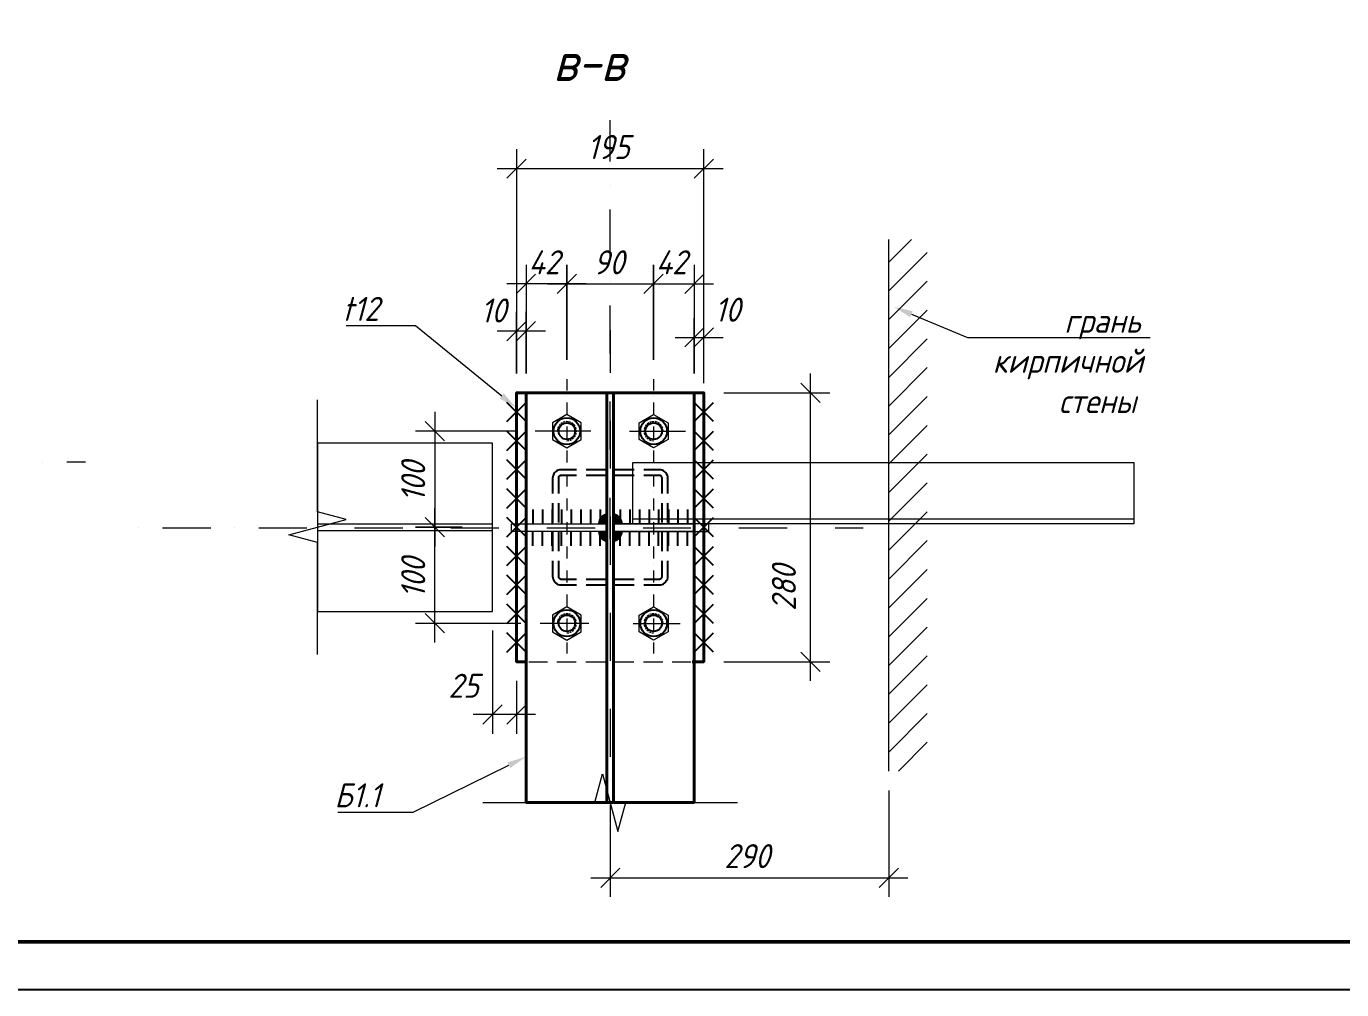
# Model space of a CAD drawing. Header units: millimetres. Extents: x 504091 to 2165846, y 135022 to 442887.
# Drawn here: x 895695 to 902539, y 263840 to 268853 of the extents above; entities that cross this region are included whole.
import ezdxf

# ---------------------------------------------------------------- set-up
doc = ezdxf.new("R2010")
doc.units = ezdxf.units.MM
for name, color, linetype in [('PDF _Геометрия', 7, 'Continuous'), ('PDF _Сплошная заливка', 7, 'Continuous'), ('PDF _Текст', 7, 'Continuous')]:
    doc.layers.add(name, color=color, linetype=linetype)
doc.styles.add('GOST 2.304_new', font='isocpeur.ttf', dxfattribs={"width": 0.9, "oblique": 15})

msp = doc.modelspace()

# ---------------------------------------------------------------- linework, layer by layer
at = {"layer": 'PDF _Геометрия', "lineweight": 25}
for points in [[(915555.2208, 263839.6699), (885884.779, 263839.6699), (885884.779, 284811.5782)], [(898196.2403, 266796.6635), (898295.6884, 266896.1116)], [(898295.6884, 266796.6635), (898196.2403, 266896.1116)], [(899271.1259, 266796.6635), (899170.6199, 266896.1116)], [(899170.6199, 266796.6635), (899271.1259, 266896.1116)], [(898196.2403, 266646.4334), (898295.6884, 266745.8815)], [(898295.6884, 266646.4334), (898196.2403, 266745.8815)], [(899271.1259, 266646.4334), (899170.6199, 266745.8815)], [(899170.6199, 266646.4334), (899271.1259, 266745.8815)], [(898196.2403, 266496.2033), (898295.6884, 266596.7093)], [(898295.6884, 266496.2033), (898196.2403, 266596.7093)], [(899271.1259, 266496.2033), (899170.6199, 266596.7093)], [(899170.6199, 266496.2033), (899271.1259, 266596.7093)], [(898558.062, 266545.9273), (898478.7151, 266545.9273), (898470.2515, 266545.9273), (898462.8458, 266543.8114), (898455.4401, 266540.6376), (898449.0923, 266535.3478), (898443.8025, 266530.058), (898439.5707, 266523.7102), (898436.3968, 266516.3045), (898434.2809, 266508.8988), (898433.2229, 266501.4931), (898433.2229, 266421.0883)], [(898558.062, 266516.3045), (898478.7151, 266516.3045), (898475.5413, 266516.3045), (898473.4254, 266515.2466), (898471.3094, 266514.1886), (898469.1935, 266513.1306), (898467.0776, 266511.0147), (898464.9617, 266508.8988), (898463.9037, 266506.7829), (898463.9037, 266503.609), (898463.9037, 266501.4931), (898463.9037, 266421.0883)], [(898708.2921, 266545.9273), (898608.844, 266545.9273)], [(898708.2921, 266516.3045), (898608.844, 266516.3045)], [(898858.5222, 266545.9273), (898758.0162, 266545.9273)], [(898858.5222, 266516.3045), (898758.0162, 266516.3045)], [(899033.0853, 266421.0883), (899033.0853, 266501.4931), (899033.0853, 266508.8988), (899030.9694, 266516.3045), (899026.7376, 266523.7102), (899022.5057, 266530.058), (899017.2159, 266535.3478), (899010.8682, 266540.6376), (899003.4625, 266543.8114), (898996.0568, 266545.9273), (898988.6511, 266545.9273), (898908.2462, 266545.9273)], [(899003.4625, 266421.0883), (899003.4625, 266501.4931), (899003.4625, 266503.609), (899002.4045, 266506.7829), (899001.3466, 266508.8988), (899000.2886, 266511.0147), (898998.1727, 266513.1306), (898996.0568, 266514.1886), (898993.9409, 266515.2466), (898990.767, 266516.3045), (898988.6511, 266516.3045), (898908.2462, 266516.3045)], [(898196.2403, 266345.9732), (898295.6884, 266446.4793)], [(898295.6884, 266345.9732), (898196.2403, 266446.4793)], [(899271.1259, 266345.9732), (899170.6199, 266446.4793)], [(899170.6199, 266345.9732), (899271.1259, 266446.4793)], [(898433.2229, 266371.3642), (898433.2229, 266270.8582)], [(898463.9037, 266371.3642), (898463.9037, 266270.8582)], [(899003.4625, 266270.8582), (899003.4625, 266371.3642)], [(899033.0853, 266270.8582), (899033.0853, 266371.3642)], [(898196.2403, 266196.8011), (898295.6884, 266296.2492)], [(898295.6884, 266196.8011), (898196.2403, 266296.2492)], [(898330.601, 266338.5675), (898330.601, 266263.4525)], [(898381.383, 266338.5675), (898381.383, 266263.4525)], [(898431.107, 266338.5675), (898431.107, 266263.4525)], [(898480.8311, 266338.5675), (898480.8311, 266263.4525)], [(898530.5551, 266338.5675), (898530.5551, 266263.4525)], [(898581.3371, 266338.5675), (898581.3371, 266263.4525)], [(898631.0611, 266338.5675), (898631.0611, 266263.4525)], [(898680.7852, 266338.5675), (898680.7852, 266263.4525)], [(898785.5231, 266338.5675), (898785.5231, 266263.4525)], [(898836.3051, 266338.5675), (898836.3051, 266263.4525)], [(898886.0291, 266338.5675), (898886.0291, 266263.4525)], [(898935.7532, 266338.5675), (898935.7532, 266263.4525)], [(898985.4772, 266338.5675), (898985.4772, 266263.4525)], [(899036.2592, 266338.5675), (899036.2592, 266263.4525)], [(899085.9832, 266338.5675), (899085.9832, 266263.4525)], [(899135.7073, 266338.5675), (899135.7073, 266263.4525)], [(899271.1259, 266196.8011), (899170.6199, 266296.2492)], [(899170.6199, 266196.8011), (899271.1259, 266296.2492)], [(898330.601, 266149.193), (898330.601, 266224.308)], [(898381.383, 266149.193), (898381.383, 266224.308)], [(898431.107, 266149.193), (898431.107, 266224.308)], [(898433.2229, 266221.1341), (898433.2229, 266121.686)], [(898463.9037, 266221.1341), (898463.9037, 266121.686)], [(898480.8311, 266149.193), (898480.8311, 266224.308)], [(898530.5551, 266149.193), (898530.5551, 266224.308)], [(898581.3371, 266149.193), (898581.3371, 266224.308)], [(898631.0611, 266149.193), (898631.0611, 266224.308)], [(898680.7852, 266149.193), (898680.7852, 266224.308)], [(898785.5231, 266149.193), (898785.5231, 266224.308)], [(898836.3051, 266149.193), (898836.3051, 266224.308)], [(898886.0291, 266149.193), (898886.0291, 266224.308)], [(898935.7532, 266149.193), (898935.7532, 266224.308)], [(898985.4772, 266149.193), (898985.4772, 266224.308)], [(899003.4625, 266121.686), (899003.4625, 266221.1341)], [(899033.0853, 266121.686), (899033.0853, 266221.1341)], [(899036.2592, 266149.193), (899036.2592, 266224.308)], [(899085.9832, 266149.193), (899085.9832, 266224.308)], [(899135.7073, 266149.193), (899135.7073, 266224.308)], [(898196.2403, 266046.571), (898295.6884, 266146.0191)], [(898295.6884, 266046.571), (898196.2403, 266146.0191)], [(899271.1259, 266046.571), (899170.6199, 266146.0191)], [(899170.6199, 266046.571), (899271.1259, 266146.0191)], [(898433.2229, 266070.904), (898433.2229, 265991.5572), (898434.2809, 265983.0935), (898436.3968, 265975.6878), (898439.5707, 265969.34), (898443.8025, 265962.9923), (898449.0923, 265956.6445), (898455.4401, 265952.4127), (898462.8458, 265949.2388), (898470.2515, 265947.1229), (898478.7151, 265946.065), (898558.062, 265946.065)], [(898463.9037, 266070.904), (898463.9037, 265991.5572), (898463.9037, 265988.3833), (898463.9037, 265986.2674), (898464.9617, 265984.1515), (898467.0776, 265982.0355), (898469.1935, 265979.9196), (898471.3094, 265978.8617), (898473.4254, 265977.8037), (898475.5413, 265976.7458), (898478.7151, 265976.7458), (898558.062, 265976.7458)], [(898908.2462, 265946.065), (898988.6511, 265946.065), (898996.0568, 265947.1229), (899003.4625, 265949.2388), (899010.8682, 265952.4127), (899017.2159, 265956.6445), (899022.5057, 265962.9923), (899026.7376, 265969.34), (899030.9694, 265975.6878), (899033.0853, 265983.0935), (899033.0853, 265991.5572), (899033.0853, 266070.904)], [(898908.2462, 265976.7458), (898988.6511, 265976.7458), (898990.767, 265976.7458), (898993.9409, 265977.8037), (898996.0568, 265978.8617), (898998.1727, 265979.9196), (899000.2886, 265982.0355), (899001.3466, 265984.1515), (899002.4045, 265986.2674), (899003.4625, 265988.3833), (899003.4625, 265991.5572), (899003.4625, 266070.904)], [(898196.2403, 265896.3409), (898295.6884, 265996.847)], [(898295.6884, 265896.3409), (898196.2403, 265996.847)], [(898608.844, 265976.7458), (898708.2921, 265976.7458)], [(898608.844, 265946.065), (898708.2921, 265946.065)], [(898758.0162, 265976.7458), (898858.5222, 265976.7458)], [(898758.0162, 265946.065), (898858.5222, 265946.065)], [(899271.1259, 265896.3409), (899170.6199, 265996.847)], [(899170.6199, 265896.3409), (899271.1259, 265996.847)], [(898196.2403, 265746.1108), (898295.6884, 265846.6169)], [(898295.6884, 265746.1108), (898196.2403, 265846.6169)], [(899271.1259, 265746.1108), (899170.6199, 265846.6169)], [(899170.6199, 265746.1108), (899271.1259, 265846.6169)], [(898196.2403, 265596.9387), (898295.6884, 265696.3868)], [(898295.6884, 265596.9387), (898196.2403, 265696.3868)], [(899271.1259, 265596.9387), (899170.6199, 265696.3868)], [(899170.6199, 265596.9387), (899271.1259, 265696.3868)]]:
    msp.add_lwpolyline(points, dxfattribs=at)
at = {"layer": 'PDF _Геометрия', "lineweight": 50}
msp.add_lwpolyline([(886884.5496, 264089.3481), (915323.5279, 264089.3481), (915323.5279, 284582.0012), (886884.5496, 284582.0012)], close=True, dxfattribs=at)
at = {"layer": 'PDF _Геометрия', "lineweight": 9}
for points in [[(898733.6831, 268149.7922), (898733.6831, 268365.6157)], [(898295.6884, 268162.4877), (898196.2403, 268063.0396)], [(899170.6199, 268063.0396), (899271.1259, 268162.4877)], [(898733.6831, 268024.9531), (898733.6831, 268024.9531)], [(898733.6831, 267650.4359), (898733.6831, 267900.114)], [(900183.086, 267626.1028), (900301.5774, 267744.5942)], [(900183.086, 264976.9751), (900183.086, 267744.5942)], [(900183.086, 267476.9307), (900383.0402, 267676.8848)], [(898245.9643, 267463.1772), (898345.4124, 267562.6253)], [(898733.6831, 267525.5968), (898733.6831, 267525.5968)], [(899220.3439, 267562.6253), (899120.8959, 267463.1772)], [(900183.086, 267326.7006), (900383.0402, 267526.6547)], [(898733.6831, 267150.0216), (898733.6831, 267400.7577)], [(898196.2403, 267216.6729), (898295.6884, 267317.179)], [(898345.4124, 267317.179), (898245.9643, 267216.6729)], [(900183.086, 267176.4705), (900383.0402, 267376.4246)], [(900300.5194, 267355.2655), (900592.5159, 267233.6003), (900643.2979, 267233.6003), (901542.5625, 267233.6003)], [(897359.3952, 267297.0778), (897670.435, 267297.0778), (897721.217, 267297.0778), (898168.7334, 266929.9662)], [(898733.6831, 267271.6868), (898733.6831, 267050.5735)], [(899120.8959, 267184.9342), (899220.3439, 267284.3823)], [(899271.1259, 267284.3823), (899170.6199, 267184.9342)], [(900183.086, 267026.2404), (900383.0402, 267226.1946)], [(900183.086, 266877.0683), (900383.0402, 267077.0224)], [(898507.28, 267016.7188), (898507.28, 266958.5311)], [(898733.6831, 267025.1825), (898733.6831, 267025.1825)], [(898959.0282, 267016.7188), (898959.0282, 266958.5311)], [(899825.4961, 266896.1116), (899724.9901, 266996.6176)], [(898295.6884, 266945.8356), (898295.6884, 265546.1567)], [(898507.28, 266927.8503), (898507.28, 266927.8503)], [(898733.6831, 266925.7344), (898733.6831, 266925.7344)], [(898959.0282, 266927.8503), (898959.0282, 266927.8503)], [(899170.6199, 266945.8356), (899170.6199, 265546.1567)], [(900183.086, 266726.8382), (900383.0402, 266926.7923)], [(898507.28, 266896.1116), (898507.28, 266833.692)], [(898733.6831, 266650.6652), (898733.6831, 266900.3434)], [(898959.0282, 266896.1116), (898959.0282, 266833.692)], [(897871.4471, 266696.1574), (897770.941, 266796.6635)], [(898463.9037, 266770.2145), (898461.7878, 266764.9247), (898459.6719, 266760.6929)], [(898473.4254, 266781.8521), (898471.3094, 266780.7941), (898467.0776, 266774.4463)], [(898485.0629, 266790.3157), (898478.7151, 266787.1418), (898476.5992, 266785.0259)], [(898499.8743, 266795.6055), (898495.6425, 266794.5476), (898489.2947, 266792.4316)], [(898514.6857, 266795.6055), (898513.6278, 266795.6055), (898504.1061, 266796.6635)], [(898507.28, 266803.0112), (898507.28, 266803.0112)], [(898507.28, 266771.2725), (898507.28, 266708.8529)], [(898528.4392, 266791.3737), (898523.1494, 266793.4896), (898518.9176, 266794.5476)], [(898541.1347, 266782.91), (898540.0767, 266785.0259), (898532.671, 266789.2578)], [(898550.6563, 266772.3304), (898546.4245, 266778.6782), (898544.3086, 266779.7361)], [(898555.9461, 266757.519), (898554.8881, 266761.7508), (898552.7722, 266767.0406)], [(898733.6831, 266800.8953), (898733.6831, 266551.2171)], [(898913.536, 266767.0406), (898911.4201, 266761.7508), (898910.3622, 266757.519)], [(898921.9997, 266779.7361), (898919.8838, 266778.6782), (898915.6519, 266771.2725)], [(898933.6372, 266789.2578), (898927.2895, 266785.0259), (898925.1736, 266782.91)], [(898947.3907, 266794.5476), (898943.1589, 266793.4896), (898937.8691, 266791.3737)], [(898962.2021, 266796.6635), (898952.6805, 266795.6055), (898951.6225, 266795.6055)], [(898959.0282, 266803.0112), (898959.0282, 266803.0112)], [(898959.0282, 266771.2725), (898959.0282, 266708.8529)], [(898977.0135, 266792.4316), (898971.7237, 266794.5476), (898967.4919, 266795.6055)], [(898989.709, 266786.0839), (898988.6511, 266787.1418), (898981.2454, 266791.3737)], [(899000.2886, 266774.4463), (898994.9988, 266780.7941), (898992.8829, 266781.8521)], [(899006.6364, 266761.7508), (899005.5784, 266764.9247), (899002.4045, 266770.2145)], [(900183.086, 266576.6081), (900383.0402, 266776.5623)], [(898633.177, 266745.8815), (898342.2385, 266745.8815)], [(898458.6139, 266756.4611), (898458.6139, 266755.4031), (898457.556, 266745.8815)], [(898523.1494, 266699.3313), (898526.3233, 266699.3313), (898531.6131, 266702.5052)], [(898535.8449, 266705.6791), (898542.1926, 266709.9109), (898543.2506, 266712.0268)], [(898547.4824, 266715.2007), (898548.5404, 266717.3166), (898552.7722, 266723.6643)], [(898553.8302, 266728.9541), (898555.9461, 266734.2439), (898557.0041, 266738.4758)], [(898558.062, 266742.7076), (898557.0041, 266752.2292), (898557.0041, 266753.2872)], [(898834.1891, 266745.8815), (899125.1277, 266745.8815)], [(898909.3042, 266753.2872), (898909.3042, 266752.2292), (898909.3042, 266742.7076)], [(898910.3622, 266737.4178), (898910.3622, 266734.2439), (898912.4781, 266727.8962)], [(898914.594, 266723.6643), (898918.8258, 266717.3166), (898919.8838, 266715.2007)], [(898923.0577, 266712.0268), (898925.1736, 266709.9109), (898930.4634, 266704.6211)], [(898934.6952, 266702.5052), (898941.0429, 266699.3313), (898944.2168, 266698.2733)], [(899008.7523, 266745.8815), (899007.6943, 266755.4031), (899007.6943, 266756.4611)], [(898507.28, 266696.1574), (898516.8016, 266697.2154), (898517.8596, 266697.2154)], [(898507.28, 266677.1142), (898507.28, 266677.1142)], [(898507.28, 266646.4334), (898507.28, 266584.0138)], [(898949.5066, 266697.2154), (898959.0282, 266696.1574)], [(898959.0282, 266677.1142), (898959.0282, 266677.1142)], [(898959.0282, 266646.4334), (898959.0282, 266584.0138)], [(895780.9214, 266585.0718), (895780.9214, 266585.0718)], [(896004.1506, 266585.0718), (895905.7605, 266585.0718)], [(900183.086, 266426.3781), (900383.0402, 266626.3322)], [(898507.28, 266552.2751), (898507.28, 266552.2751)], [(898507.28, 266521.5943), (898507.28, 266459.1748)], [(898733.6831, 266525.8261), (898733.6831, 266525.8261)], [(898959.0282, 266552.2751), (898959.0282, 266552.2751)], [(898959.0282, 266521.5943), (898959.0282, 266459.1748)], [(898507.28, 266427.436), (898507.28, 266427.436)], [(898733.6831, 266426.378), (898733.6831, 266426.378)], [(898959.0282, 266427.436), (898959.0282, 266427.436)], [(900183.086, 266277.2059), (900383.0402, 266477.1601)], [(898507.28, 266396.7552), (898507.28, 266334.3357)], [(898733.6831, 266184.1056), (898733.6831, 266399.9291)], [(898959.0282, 266396.7552), (898959.0282, 266334.3357)], [(898507.28, 266302.5969), (898507.28, 266302.5969)], [(898733.6831, 266301.539), (898733.6831, 266050.8028)], [(901457.9258, 266288.8435), (898851.1165, 266288.8435)], [(898959.0282, 266302.5969), (898959.0282, 266302.5969)], [(900183.086, 266126.9758), (900383.0402, 266326.93)], [(896279.2197, 266243.3513), (896279.2197, 266243.3513)], [(896404.0588, 266243.3513), (896654.795, 266243.3513)], [(896779.634, 266243.3513), (896779.634, 266243.3513)], [(896904.4731, 266243.3513), (897154.1513, 266243.3513)], [(897278.9904, 266243.3513), (897278.9904, 266243.3513)], [(897403.8295, 266243.3513), (897654.5656, 266243.3513)], [(897779.4047, 266243.3513), (897779.4047, 266243.3513)], [(897904.2438, 266243.3513), (898153.9219, 266243.3513)], [(898278.761, 266243.3513), (898278.761, 266243.3513)], [(898295.6884, 266263.4525), (898715.6978, 266263.4525)], [(898715.6978, 266224.308), (898295.6884, 266224.308)], [(898403.6001, 266243.3513), (898654.3362, 266243.3513)], [(898507.28, 266271.9161), (898507.28, 266208.4386)], [(898750.6104, 266263.4525), (899170.6199, 266263.4525)], [(899170.6199, 266224.308), (898750.6104, 266224.308)], [(898779.1753, 266243.3513), (898779.1753, 266243.3513)], [(898904.0144, 266243.3513), (899153.6926, 266243.3513)], [(898959.0282, 266271.9161), (898959.0282, 266208.4386)], [(899278.5317, 266243.3513), (899278.5317, 266243.3513)], [(899403.3707, 266243.3513), (899654.1069, 266243.3513)], [(899778.946, 266243.3513), (899778.946, 266243.3513)], [(899903.785, 266243.3513), (900049.7833, 266243.3513)], [(898507.28, 266177.7578), (898507.28, 266177.7578)], [(898959.0282, 266177.7578), (898959.0282, 266177.7578)], [(900183.086, 265976.7458), (900383.0402, 266176.6999)], [(898507.28, 266146.0191), (898507.28, 266083.5995)], [(898959.0282, 266146.0191), (898959.0282, 266083.5995)], [(898507.28, 266052.9188), (898507.28, 266052.9188)], [(898507.28, 266021.18), (898507.28, 265958.7605)], [(898959.0282, 266052.9188), (898959.0282, 266052.9188)], [(898959.0282, 266021.18), (898959.0282, 265958.7605)], [(900183.086, 265826.5157), (900383.0402, 266026.4698)], [(898507.28, 265928.0797), (898507.28, 265928.0797)], [(898507.28, 265896.3409), (898507.28, 265833.9214)], [(898733.6831, 265925.9638), (898733.6831, 265925.9638)], [(898959.0282, 265928.0797), (898959.0282, 265928.0797)], [(898959.0282, 265896.3409), (898959.0282, 265833.9214)], [(900183.086, 265676.2856), (900383.0402, 265876.2397)], [(897770.941, 265796.8928), (897871.4471, 265696.3868)], [(898621.5395, 265746.1108), (898369.7454, 265746.1108)], [(898458.6139, 265756.6904), (898458.6139, 265755.6325), (898457.556, 265746.1108)], [(898463.9037, 265770.4439), (898461.7878, 265765.1541), (898459.6719, 265760.9223)], [(898473.4254, 265782.0814), (898471.3094, 265781.0235), (898467.0776, 265774.6757)], [(898485.0629, 265790.5451), (898478.7151, 265787.3712), (898476.5992, 265785.2553)], [(898499.8743, 265795.8349), (898495.6425, 265794.7769), (898489.2947, 265792.661)], [(898514.6857, 265795.8349), (898513.6278, 265795.8349), (898504.1061, 265795.8349)], [(898507.28, 265803.2406), (898507.28, 265803.2406)], [(898507.28, 265771.5018), (898507.28, 265709.0823)], [(898528.4392, 265791.603), (898523.1494, 265793.719), (898518.9176, 265794.7769)], [(898541.1347, 265783.1394), (898540.0767, 265785.2553), (898532.671, 265789.4871)], [(898550.6563, 265771.5018), (898546.4245, 265777.8496), (898544.3086, 265779.9655)], [(898555.9461, 265757.7484), (898554.8881, 265761.9802), (898552.7722, 265767.27)], [(898558.062, 265742.937), (898557.0041, 265752.4586), (898557.0041, 265753.5165)], [(898733.6831, 265801.1247), (898733.6831, 265551.4465)], [(898853.2324, 265746.1108), (899096.5628, 265746.1108)], [(898909.3042, 265752.4586), (898909.3042, 265742.937)], [(898913.536, 265767.27), (898911.4201, 265761.9802), (898910.3622, 265757.7484)], [(898921.9997, 265779.9655), (898919.8838, 265777.8496), (898915.6519, 265771.5018)], [(898933.6372, 265789.4871), (898927.2895, 265785.2553), (898925.1736, 265783.1394)], [(898947.3907, 265794.7769), (898943.1589, 265793.719), (898937.8691, 265791.603)], [(898962.2021, 265795.8349), (898952.6805, 265795.8349), (898951.6225, 265795.8349)], [(898959.0282, 265803.2406), (898959.0282, 265803.2406)], [(898959.0282, 265771.5018), (898959.0282, 265709.0823)], [(898977.0135, 265792.661), (898971.7237, 265794.7769), (898967.4919, 265795.8349)], [(898989.709, 265785.2553), (898988.6511, 265787.3712), (898981.2454, 265791.603)], [(899000.2886, 265774.6757), (898994.9988, 265781.0235), (898992.8829, 265782.0814)], [(899006.6364, 265761.9802), (899005.5784, 265765.1541), (899002.4045, 265770.4439)], [(899008.7523, 265746.1108), (899007.6943, 265755.6325), (899007.6943, 265756.6904)], [(898507.28, 265696.3868), (898516.8016, 265697.4448), (898517.8596, 265697.4448)], [(898507.28, 265677.3435), (898507.28, 265677.3435)], [(898523.1494, 265698.5027), (898526.3233, 265699.5607), (898531.6131, 265702.7345)], [(898535.8449, 265705.9084), (898542.1926, 265710.1403), (898543.2506, 265712.2562)], [(898547.4824, 265715.43), (898548.5404, 265717.546), (898552.7722, 265723.8937)], [(898553.8302, 265729.1835), (898555.9461, 265734.4733), (898557.0041, 265738.7051)], [(898910.3622, 265737.6472), (898910.3622, 265734.4733), (898912.4781, 265728.1255)], [(898914.594, 265723.8937), (898918.8258, 265717.546), (898919.8838, 265715.43)], [(898923.0577, 265712.2562), (898925.1736, 265710.1403), (898930.4634, 265704.8505)], [(898934.6952, 265702.7345), (898941.0429, 265699.5607), (898944.2168, 265698.5027)], [(898949.5066, 265697.4448), (898959.0282, 265696.3868)], [(898959.0282, 265677.3435), (898959.0282, 265677.3435)], [(900183.086, 265527.1135), (900383.0402, 265727.0676)], [(898507.28, 265646.6627), (898507.28, 265588.475)], [(898959.0282, 265646.6627), (898959.0282, 265588.475)], [(898310.4998, 265546.1567), (898406.774, 265546.1567)], [(898456.498, 265546.1567), (898557.0041, 265546.1567)], [(898606.7281, 265546.1567), (898707.2341, 265546.1567)], [(898756.9582, 265546.1567), (898856.4063, 265546.1567)], [(898907.1883, 265546.1567), (899006.6364, 265546.1567)], [(899056.3604, 265546.1567), (899152.6346, 265546.1567)], [(899724.9901, 265596.9387), (899825.4961, 265496.4327)], [(900183.086, 265376.8834), (900383.0402, 265576.8375)], [(898733.6831, 265426.6074), (898733.6831, 265426.6074)], [(900183.086, 265226.6533), (900383.0402, 265426.6074)], [(898170.8493, 265321.8695), (898071.4012, 265221.3635)], [(898196.2403, 265221.3635), (898295.6884, 265321.8695)], [(898733.6831, 265301.7683), (898733.6831, 265051.0322)], [(900183.086, 265076.4232), (900383.0402, 265276.3773)], [(900232.8101, 264976.9751), (900383.0402, 265127.2052)], [(897317.0769, 264763.2675), (897657.7395, 264763.2675), (897708.5215, 264763.2675), (898205.7619, 265007.6559)], [(898071.4012, 264814.0495), (898653.2783, 264814.0495), (898693.4807, 264963.2217), (898773.8855, 264663.8194), (898814.0879, 264814.0495), (899395.965, 264814.0495)], [(898733.6831, 264926.1931), (898733.6831, 264926.1931)], [(898733.6831, 264801.354), (898733.6831, 264581.2987)], [(898783.4072, 264472.329), (898683.9591, 264371.8229)], [(900133.362, 264371.8229), (900232.8101, 264472.329)]]:
    msp.add_lwpolyline(points, dxfattribs=at)
at = {"layer": 'PDF _Геометрия', "lineweight": 15}
for points in [[(898245.9643, 268213.2697), (898245.9643, 267046.3416), (898245.9643, 267366.903)], [(899220.3439, 266996.6176), (899220.3439, 268213.2697)], [(898145.4583, 268112.7637), (899320.85, 268112.7637)], [(898295.6884, 267612.3494), (898295.6884, 267046.3416), (898295.6884, 267366.903)], [(899170.6199, 267612.3494), (899170.6199, 267046.3416), (899170.6199, 267335.1643)], [(898607.7861, 267512.9013), (898196.2403, 267512.9013)], [(898407.8319, 267512.9013), (899058.4763, 267512.9013)], [(898858.5222, 267512.9013), (899271.1259, 267512.9013)], [(899220.3439, 267046.3416), (899220.3439, 267335.1643)], [(898396.1944, 267266.397), (898145.4583, 267266.397)], [(899071.1718, 267234.6582), (899320.85, 267234.6582)], [(899774.7141, 265446.7086), (899774.7141, 267046.3416)], [(899324.0239, 266945.8356), (899875.2202, 266945.8356)], [(897820.6651, 266846.3875), (897820.6651, 266146.0191)], [(898241.7325, 266745.8815), (897721.217, 266745.8815)], [(897820.6651, 265646.6628), (897820.6651, 266345.9732)], [(898269.2394, 265746.1108), (897721.217, 265746.1108)], [(898121.1252, 265709.0823), (898121.1252, 265171.6395)], [(899324.0239, 265546.1567), (899875.2202, 265546.1567)], [(898245.9643, 265446.7086), (898245.9643, 265171.6395)], [(898345.4124, 265271.0875), (898020.6192, 265271.0875)], [(900183.086, 264876.4691), (900183.086, 264322.0989)], [(898733.6831, 264639.4864), (898733.6831, 264322.0989)], [(898633.1771, 264422.6049), (900282.5341, 264422.6049)]]:
    msp.add_lwpolyline(points, dxfattribs=at)
for points in [[(898507.28, 267612.3494), (898507.28, 267117.2249)], [(898959.0282, 267612.3494), (898959.0282, 267117.2249)], [(897721.217, 266246.5251), (897963.4894, 266246.5251)], [(898220.5733, 266263.4525), (898715.6978, 266263.4525), (898715.6978, 266224.308), (898220.5733, 266224.308)], [(899245.7349, 266263.4525), (898750.6104, 266263.4525), (898750.6104, 266224.308), (899245.7349, 266224.308)]]:
    msp.add_lwpolyline(points, close=True, dxfattribs=at)
at = {"layer": 'PDF _Геометрия', "lineweight": 9}
for points in [[(898457.556, 267463.1772), (898558.062, 267562.6253)], [(899008.7523, 267562.6253), (898908.2462, 267463.1772)], [(898582.3951, 266789.2578), (898507.28, 266832.6341), (898433.2229, 266789.2578), (898433.2229, 266702.5052), (898507.28, 266660.1868), (898582.3951, 266702.5052)], [(898883.9132, 266789.2578), (898959.0282, 266832.6341), (899034.1433, 266789.2578), (899034.1433, 266702.5052), (898959.0282, 266660.1868), (898883.9132, 266702.5052)], [(897871.4471, 266196.8011), (897770.941, 266296.2492)], [(898582.3951, 265789.4871), (898507.28, 265832.8634), (898433.2229, 265789.4871), (898433.2229, 265702.7345), (898507.28, 265659.3583), (898582.3951, 265702.7345)], [(898883.9132, 265789.4871), (898959.0282, 265832.8634), (899034.1433, 265789.4871), (899034.1433, 265702.7345), (898959.0282, 265659.3583), (898883.9132, 265702.7345)]]:
    msp.add_lwpolyline(points, close=True, dxfattribs=at)
at = {"layer": 'PDF _Геометрия', "lineweight": 5}
for points in [[(897211.281, 265584.2432), (897211.281, 266166.1203), (897061.051, 266206.3227), (897360.4532, 266286.7276), (897211.281, 266326.93), (897211.281, 266908.8071)], [(897211.281, 266263.4525), (898121.1252, 266263.4525)], [(897211.281, 266228.5398), (898121.1252, 266228.5398)]]:
    msp.add_lwpolyline(points, dxfattribs=at)
at = {"layer": 'PDF _Геометрия', "lineweight": 40}
for points in [[(899160.0403, 265546.1567), (899220.3439, 265546.1567), (899220.3439, 266945.8356), (898245.9643, 266945.8356), (898245.9643, 265546.1567), (898302.0361, 265546.1567)], [(898715.6978, 264814.0495), (898715.6978, 266945.8356)], [(898750.6104, 264814.0495), (898750.6104, 266945.8356)]]:
    msp.add_lwpolyline(points, dxfattribs=at)
msp.add_lwpolyline([(899170.6199, 264814.0495), (899170.6199, 266945.8356), (898295.6884, 266945.8356), (898295.6884, 264814.0495)], close=True, dxfattribs=at)
at = {"layer": 'PDF _Геометрия', "lineweight": 5}
for points in [[(897211.281, 265808.5304), (898121.1252, 265808.5304), (898121.1252, 266683.4619), (897211.281, 266683.4619)], [(901457.9258, 266263.4525), (898851.1165, 266263.4525), (898851.1165, 266584.0138), (901457.9258, 266584.0138)]]:
    msp.add_lwpolyline(points, close=True, dxfattribs=at)
at = {"layer": 'PDF _Геометрия', "lineweight": 25}
for centre, radius in [((898507.8095, 266746.4109), 69.2958), ((898507.8083, 266746.4097), 42.848), ((898959.5577, 266746.4109), 69.2958), ((898959.5565, 266746.4097), 42.848), ((898507.8095, 265746.6403), 69.2958), ((898959.5577, 265746.6403), 69.2958), ((898507.809, 265746.6398), 42.8474), ((898959.5572, 265746.6398), 42.8474)]:
    msp.add_circle(centre, radius, dxfattribs=at)
for centre, radius, start, end in [((898722.5741, 266265.0398), 48.1367, 97.38241693, 180.78652794), ((898745.8502, 266265.0397), 48.1365, 359.21944157, 82.61747715), ((898722.574, 266223.7787), 48.1365, 179.21944157, 262.61747715), ((898745.8501, 266223.7786), 48.1367, 277.38241693, 0.78652794)]:
    msp.add_arc(centre, radius, start, end, dxfattribs=at)
at = {"layer": 'PDF _Сплошная заливка', "lineweight": 20, "transparency": 33554559}
for points in [[(900294.1717, 267339.3961), (900208.477, 267393.352), (900306.8672, 267371.1349)], [(898179.3129, 266942.6617), (898245.9643, 266866.4887), (898158.1538, 266916.2128)], [(898676.5534, 266281.4378), (898680.7852, 266288.8435), (898680.7852, 266263.4525)], [(898680.7852, 266288.8435), (898685.017, 266296.2492), (898685.017, 266263.4525)], [(898680.7852, 266288.8435), (898680.7852, 266263.4525), (898685.017, 266263.4525)], [(898685.017, 266296.2492), (898691.3648, 266302.5969), (898691.3648, 266263.4525)], [(898685.017, 266296.2492), (898685.017, 266263.4525), (898691.3648, 266263.4525)], [(898691.3648, 266302.5969), (898698.7705, 266306.8288), (898698.7705, 266263.4525)], [(898691.3648, 266302.5969), (898691.3648, 266263.4525), (898698.7705, 266263.4525)], [(898698.7705, 266306.8288), (898707.2341, 266311.0606), (898707.2341, 266263.4525)], [(898698.7705, 266306.8288), (898698.7705, 266263.4525), (898707.2341, 266263.4525)], [(898715.6978, 266263.4525), (898707.2341, 266311.0606), (898715.6978, 266312.1186)], [(898707.2341, 266311.0606), (898707.2341, 266263.4525), (898715.6978, 266263.4525)], [(898751.6684, 266263.4525), (898751.6684, 266312.1186), (898760.1321, 266263.4525)], [(898751.6684, 266312.1186), (898760.1321, 266263.4525), (898760.1321, 266311.0606)], [(898760.1321, 266263.4525), (898760.1321, 266311.0606), (898767.5378, 266263.4525)], [(898760.1321, 266311.0606), (898767.5378, 266263.4525), (898767.5378, 266306.8288)], [(898767.5378, 266263.4525), (898767.5378, 266306.8288), (898774.9435, 266263.4525)], [(898767.5378, 266306.8288), (898774.9435, 266263.4525), (898774.9435, 266302.5969)], [(898774.9435, 266263.4525), (898774.9435, 266302.5969), (898781.2912, 266263.4525)], [(898774.9435, 266302.5969), (898781.2912, 266263.4525), (898781.2912, 266296.2492)], [(898781.2912, 266263.4525), (898781.2912, 266296.2492), (898786.581, 266263.4525)], [(898781.2912, 266296.2492), (898786.581, 266263.4525), (898786.581, 266288.8435)], [(898786.581, 266263.4525), (898786.581, 266288.8435), (898790.8129, 266263.4525)], [(898786.581, 266288.8435), (898790.8129, 266263.4525), (898790.8129, 266281.4378)], [(898673.3795, 266263.4525), (898674.4374, 266272.9741), (898674.4374, 266263.4525)], [(898673.3795, 266224.308), (898674.4374, 266224.308), (898674.4374, 266214.7864)], [(898674.4374, 266272.9741), (898676.5534, 266281.4378), (898676.5534, 266263.4525)], [(898674.4374, 266272.9741), (898674.4374, 266263.4525), (898676.5534, 266263.4525)], [(898674.4374, 266224.308), (898674.4374, 266214.7864), (898676.5534, 266206.3227)], [(898674.4374, 266224.308), (898676.5534, 266224.308), (898676.5534, 266206.3227)], [(898676.5534, 266281.4378), (898676.5534, 266263.4525), (898680.7852, 266263.4525)], [(898676.5534, 266224.308), (898676.5534, 266206.3227), (898680.7852, 266198.917)], [(898676.5534, 266224.308), (898680.7852, 266224.308), (898680.7852, 266198.917)], [(898680.7852, 266224.308), (898680.7852, 266198.917), (898685.017, 266191.5113)], [(898680.7852, 266224.308), (898685.017, 266224.308), (898685.017, 266191.5113)], [(898685.017, 266224.308), (898685.017, 266191.5113), (898691.3648, 266185.1635)], [(898685.017, 266224.308), (898691.3648, 266224.308), (898691.3648, 266185.1635)], [(898691.3648, 266224.308), (898691.3648, 266185.1635), (898698.7705, 266180.9317)], [(898691.3648, 266224.308), (898698.7705, 266224.308), (898698.7705, 266180.9317)], [(898698.7705, 266224.308), (898698.7705, 266180.9317), (898707.2341, 266176.6999)], [(898698.7705, 266224.308), (898707.2341, 266224.308), (898707.2341, 266176.6999)], [(898707.2341, 266224.308), (898707.2341, 266176.6999), (898715.6978, 266175.6419)], [(898715.6978, 266175.6419), (898707.2341, 266224.308), (898715.6978, 266224.308)], [(898751.6684, 266175.6419), (898751.6684, 266224.308), (898760.1321, 266176.6999)], [(898751.6684, 266224.308), (898760.1321, 266176.6999), (898760.1321, 266224.308)], [(898760.1321, 266176.6999), (898760.1321, 266224.308), (898767.5378, 266180.9317)], [(898760.1321, 266224.308), (898767.5378, 266180.9317), (898767.5378, 266224.308)], [(898767.5378, 266180.9317), (898767.5378, 266224.308), (898774.9435, 266185.1635)], [(898767.5378, 266224.308), (898774.9435, 266185.1635), (898774.9435, 266224.308)], [(898774.9435, 266185.1635), (898774.9435, 266224.308), (898781.2912, 266191.5113)], [(898774.9435, 266224.308), (898781.2912, 266191.5113), (898781.2912, 266224.308)], [(898781.2912, 266191.5113), (898781.2912, 266224.308), (898786.581, 266198.917)], [(898781.2912, 266224.308), (898786.581, 266198.917), (898786.581, 266224.308)], [(898786.581, 266198.917), (898786.581, 266224.308), (898790.8129, 266206.3227)], [(898786.581, 266224.308), (898790.8129, 266206.3227), (898790.8129, 266224.308)], [(898790.8129, 266263.4525), (898790.8129, 266281.4378), (898792.9288, 266263.4525)], [(898790.8129, 266281.4378), (898792.9288, 266263.4525), (898792.9288, 266272.9741)], [(898790.8129, 266206.3227), (898790.8129, 266224.308), (898792.9288, 266214.7864)], [(898790.8129, 266224.308), (898792.9288, 266214.7864), (898792.9288, 266224.308)], [(898792.9288, 266263.4525), (898792.9288, 266272.9741), (898793.9867, 266263.4525)], [(898792.9288, 266214.7864), (898792.9288, 266224.308), (898793.9867, 266224.308)], [(898198.3562, 265022.4673), (898295.6884, 265052.0902), (898213.1676, 264992.8445)]]:
    msp.add_solid(points, dxfattribs=at)

# ---------------------------------------------------------------- texts
at = {"layer": 'PDF _Текст', "lineweight": 20, "attachment_point": 7, "style": 'GOST 2.304_new'}
for s, insert, char_height in [('в-в', (898436.3968, 268568.7437), 199.97931), ('195', (898614.1338, 268162.4877), 124.9872), ('42', (898308.3839, 267562.6253), 124.9872), ('90', (898645.8726, 267562.6253), 124.9872), ('42', (898970.6658, 267562.6253), 124.9872), ('t12', (897340.352, 267320.2173), 124.98688), ('10', (898058.7057, 267311.8892), 124.9872), ('10', (899276.4157, 267316.121), 124.9872), ('грань', (901096.1041, 267224.294), 124.98688), ('кирпичной', (900723.7028, 267015.8762), 124.98688), ('стены', (901067.5392, 266840.1096), 124.98688), ('25', (897891.5483, 265358.8981), 124.9872), ('Б1.1', (897299.0916, 264788.6585), 124.98688), ('290', (899327.1977, 264472.329), 124.9872)]:
    msp.add_mtext(s, dxfattribs=dict(at, insert=insert, char_height=char_height))
at = {"layer": 'PDF _Текст', "lineweight": 20, "char_height": 124.9872, "attachment_point": 7, "rotation": 90, "style": 'GOST 2.304_new'}
for s, insert in [('100', (897770.941, 266377.712)), ('100', (897770.941, 265877.2977)), ('280', (899699.5991, 265810.6463))]:
    msp.add_mtext(s, dxfattribs=dict(at, insert=insert))

doc.saveas('drawing.dxf')
